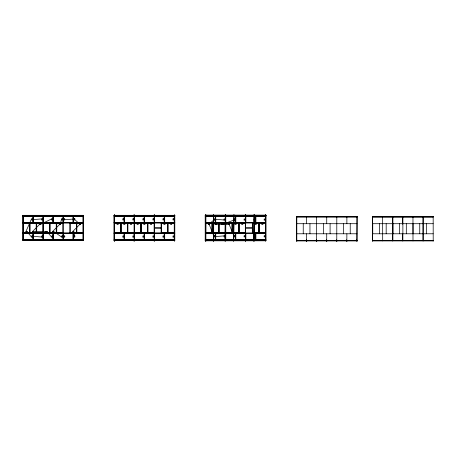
<?xml version="1.0" encoding="UTF-8"?>
<svg xmlns="http://www.w3.org/2000/svg" width="456" height="456" viewBox="0 0 456 456"><rect width="100%" height="100%" fill="white"/><g stroke="black" fill="none" stroke-linecap="round" stroke-linejoin="round"><path stroke-width="0.68" d="M60.215 224.608L61.566 218.943M39.393 224.608L32.684 231.363M72.88 231.363L79.606 224.608M213.853 220.06L208.398 224.608M221.872 224.608L233.928 220.06M114.445 215.067L114.188 215.317L114.695 214.81L114.695 216.235M134.138 215.067L134.167 215.283M154.407 215.067L154.658 215.317M174.42 215.067L174.671 215.317M205.645 215.067L205.388 215.317M225.338 215.067L225.589 215.317M245.607 215.067L245.858 215.317M253.969 215.067L253.713 215.317M265.62 215.067L265.871 215.317M154.63 215.283L154.151 214.81L154.151 222.46M22.8 215.779L83.602 215.779M114 215.779L174.802 215.779M22.8 215.808L83.602 215.808M114 215.808L174.802 215.808M22.8 215.996L83.602 215.996M114 216.03L174.802 216.03M205.2 216.076L266.002 216.076M23.068 216.281L32.838 216.281M33.106 216.281L42.875 216.281M43.143 216.281L52.913 216.281M53.187 216.281L62.951 216.281M63.458 216.281L73.228 216.281M73.496 216.281L83.266 216.281M114.268 216.281L124.038 216.281M124.306 216.281L134.075 216.281M134.343 216.281L144.113 216.281M144.387 216.281L154.151 216.281M154.424 216.281L164.194 216.281M164.462 216.281L174.232 216.281M296.81 216.298L296.81 241.19M306.341 216.298L306.848 216.554M316.413 216.298L316.92 216.554M326.485 216.298L326.992 216.554M336.551 216.298L337.058 216.554M346.623 216.298L347.13 216.554M356.695 216.298L357.202 216.52L356.98 241.19L356.695 239.765M433.166 216.298L433.2 241.19M205.468 216.537L215.238 216.537M215.506 216.537L225.275 216.537M225.543 216.537L235.313 216.537M235.587 216.537L245.351 216.537M245.624 216.537L255.394 216.537M255.662 216.537L265.432 216.537M372.398 216.52L372.655 216.298L372.655 241.19L372.398 216.52L433.2 216.583M357.202 216.554L296.4 216.554L296.4 240.933L357.202 240.933M296.4 216.839L357.202 216.839M296.525 216.993L356.945 216.993M433.166 216.993L372.592 216.993L372.592 223.708L433.166 223.708M23.068 222.46L83.266 222.46M114.268 222.46L174.466 222.46M205.468 222.71L265.666 222.71M22.8 222.967L83.602 222.967M114 222.933L174.802 222.967M205.451 222.967L265.683 222.967M23.336 223.218L29.515 223.218M30.022 223.218L36.195 223.218M36.463 223.218L42.875 223.218M43.383 223.218L49.556 223.218M50.063 223.218L56.242 223.218M56.51 223.218L62.922 223.218M70.173 223.218L76.346 223.218M76.619 223.218L83.032 223.218M114.302 223.218L120.715 223.218M120.982 223.218L127.395 223.218M127.663 223.218L134.075 223.218M134.343 223.218L140.756 223.218M141.029 223.218L147.442 223.218M147.71 223.218L154.122 223.218M161.133 223.218L167.546 223.218M167.819 223.218L174.232 223.218M205.502 223.218L211.915 223.218M212.182 223.218L218.595 223.218M218.863 223.218L225.275 223.218M225.543 223.218L231.956 223.218M232.229 223.218L238.642 223.218M238.91 223.218L245.322 223.218M252.333 223.218L258.746 223.218M259.019 223.218L265.432 223.218M296.525 223.708L356.945 223.708M40.122 224.608L51.528 218.943M59.502 224.608L52.725 231.363M80.37 224.608L74.887 219.706M209.253 224.608L213.853 236.008M215.084 224.608L228.553 224.608M229.208 224.608L233.928 235.917M154.299 227.857L161.367 227.892M245.499 227.892L252.567 227.857M154.299 228.08L161.367 228.108M245.499 228.08L252.567 228.08M25.998 231.363L31.453 219.04M26.853 231.363L31.453 237.012M33.442 231.363L46.136 231.363M46.808 231.363L51.528 236.995M53.489 231.363L61.566 236.995M73.598 231.363L74.887 236.174M23.102 232.748L29.515 232.748M29.782 232.748L36.195 232.748M36.702 232.748L42.875 232.748M43.143 232.748L49.556 232.748M49.829 232.748L56.242 232.748M56.749 232.748L62.922 232.748M69.933 232.748L76.346 232.748M76.853 232.748L83.032 232.748M114.536 232.748L120.715 232.748M121.222 232.748L127.395 232.748M127.902 232.748L134.075 232.748M134.583 232.748L140.756 232.748M141.263 232.748L147.442 232.748M147.949 232.748L154.122 232.748M161.373 232.748L167.546 232.748M168.053 232.748L174.232 232.748M205.736 232.748L211.915 232.748M212.422 232.748L218.595 232.748M219.102 232.748L225.275 232.748M225.783 232.748L231.956 232.748M232.463 232.748L238.642 232.748M239.149 232.748L245.322 232.748M252.573 232.748L258.746 232.748M259.253 232.748L265.432 232.748M22.8 233.005L83.602 233.033M114 233.005L174.802 233.033M205.451 233.005L265.683 233.005M22.8 233.255L83.602 233.227M114 233.227L174.802 233.255M205.468 233.255L215.238 233.255M215.506 233.255L225.275 233.255M225.543 233.255L235.313 233.255M235.587 233.255L245.351 233.255M245.624 233.255L255.394 233.255M255.662 233.255L265.432 233.255M83.283 239.936L83.283 233.255L23.068 233.272L23.051 239.936M23.068 233.512L32.838 233.512M33.106 233.512L42.875 233.512M43.143 233.512L52.913 233.512M53.187 233.512L62.951 233.512M63.458 233.512L73.228 233.512M73.496 233.512L83.266 233.512M114.268 233.512L124.038 233.512M124.306 233.512L134.075 233.512M134.343 233.512L144.113 233.512M144.387 233.512L154.151 233.512M154.424 233.512L164.194 233.512M164.462 233.512L174.232 233.512M296.525 233.78L356.945 233.78M433.166 233.78L372.592 233.78L372.592 240.494L433.166 240.494M205.468 239.434L265.666 239.434M23.068 239.685L83.266 239.685M114.268 239.685L174.466 239.685M205.2 239.89L266.002 239.89M22.8 239.936L83.602 239.97M114 239.97L174.802 239.97M22.8 240.192L83.602 240.158M114 240.158L174.802 240.158M296.525 240.494L356.945 240.494M205.2 240.648L266.002 240.648M296.4 240.648L357.202 240.648M154.63 240.682L154.151 241.156L154.151 232.611M245.83 240.682L245.351 241.156L245.351 214.81L245.636 215.283M174.42 240.905L174.671 240.648M205.645 240.905L205.388 240.648L205.895 241.156L205.895 214.81L205.61 215.283M245.607 240.905L245.858 240.648M372.398 240.933L433.2 240.905M306.848 240.967L306.341 241.19L306.341 239.765M316.92 240.967L316.413 241.19L316.413 239.765M326.992 240.967L326.485 241.19L326.485 239.765M337.058 240.967L336.551 241.19L336.551 239.765M347.13 240.967L346.623 241.19L346.623 239.765M114.188 240.933L114.41 240.682L114.695 241.156L114.695 239.731M41.49 237.012L31.453 236.174M426.457 223.708L426.457 233.78M419.742 223.708L419.742 233.78M413.028 223.708L413.028 233.78M412.965 216.583L412.999 240.905M406.313 223.708L406.313 233.78M402.893 216.583L402.865 240.905M402.642 216.583L402.642 224.227M402.642 233.956L402.642 240.905M399.604 223.708L399.604 233.78M392.89 223.708L392.89 233.78M392.793 216.583L392.793 240.905M392.764 216.583L392.764 240.905M386.175 223.708L386.175 233.78M382.658 216.583L382.692 240.905M379.46 223.708L379.46 233.78M372.746 223.708L372.746 233.78M356.917 216.298L356.917 241.19M350.231 223.708L350.231 233.78M346.879 216.993L346.879 223.708M346.879 233.78L346.845 241.19M343.522 223.708L343.522 233.78M336.807 216.993L336.773 241.19M330.093 223.708L330.093 233.78M326.735 216.993L326.735 223.708M326.735 233.78L326.707 241.19M323.378 223.708L323.378 233.78M316.669 216.993L316.635 241.19M309.955 223.708L309.955 233.78M306.597 216.993L306.597 223.708M306.597 233.78L306.563 241.19M303.24 223.708L303.24 233.78M296.748 239.765L296.748 241.19M265.432 216.298L265.432 222.71M265.432 222.978L265.432 239.434M259.253 223.218L259.253 232.987M259.002 222.967L259.002 233.005M258.746 222.978L258.746 232.987M255.896 216.537L255.896 222.71M255.896 233.255L255.896 239.434M255.645 216.281L255.645 222.967M255.645 233.005L255.645 239.685M255.394 216.298L255.394 222.71M255.394 233.022L255.394 239.434M253.998 214.81L253.998 241.156M252.573 223.218L252.573 232.987M252.322 222.967L252.322 233.005M245.858 216.537L245.858 222.71M245.858 233.255L245.858 239.434M245.607 214.81L245.607 241.156M245.322 222.978L245.322 232.987M239.149 223.218L239.149 232.987M238.893 222.967L238.893 233.005L238.876 222.978M238.642 222.978L238.642 232.987M235.82 216.537L235.82 222.71M235.82 233.255L235.82 239.434M235.313 216.298L235.313 222.71M235.313 233.022L235.313 239.434M232.463 223.218L232.463 232.987M232.212 222.967L232.212 233.005M231.956 222.978L231.956 232.987M225.783 216.537L225.783 222.71M225.783 223.218L225.783 232.987M225.783 233.255L225.783 239.434M225.532 216.281L225.532 239.685M225.304 214.81L225.304 241.156M223.89 219.957L213.853 219.199M223.89 235.917L213.853 236.681M219.102 223.218L219.102 232.987M218.846 222.967L218.846 233.005M218.834 222.978L218.834 232.987M218.595 222.978L218.595 232.987M215.745 216.537L215.745 222.71M215.745 233.255L215.745 239.434M215.494 216.281L215.494 222.967M215.494 233.005L215.494 239.685M215.238 216.298L215.238 222.71M215.238 233.022L215.238 239.434M213.431 214.81L213.431 241.156M213.402 215.283L213.687 214.81L213.687 241.156L213.402 240.682L213.18 240.933M212.422 223.218L212.422 232.987M212.165 222.967L212.165 233.005M211.915 222.978L211.915 232.987M205.736 223.218L205.736 232.987M205.673 214.81L205.645 241.156M174.483 216.03L174.483 222.71M174.483 222.967L174.483 233.005M174.483 239.936L174.483 233.255L114.268 233.272L114.251 239.936M174.232 216.047L174.232 222.46M174.232 222.978L174.232 232.987M174.232 233.272L174.232 239.685M174.169 216.235L174.454 214.81L174.454 241.156L174.169 239.731M174.169 232.611L174.169 234.036M168.053 223.218L168.053 232.987M167.802 222.967L167.802 233.005M167.546 222.978L167.546 232.987M164.696 216.281L164.696 222.46M164.696 233.512L164.696 239.685M164.445 216.03L164.445 222.71M164.445 233.255L164.445 239.936M164.194 216.047L164.194 222.46M164.194 233.272L164.194 239.685M161.373 223.218L161.373 232.987M161.122 222.967L161.122 233.005M154.658 216.281L154.658 222.46M154.658 233.512L154.658 239.685M154.407 214.81L154.407 241.156M154.122 222.978L154.122 232.987M147.949 223.218L147.949 232.987M147.693 222.967L147.693 233.005L147.676 222.978M147.442 222.978L147.442 232.987M144.62 216.281L144.62 222.46M144.62 233.512L144.62 239.685M144.37 239.936L144.37 233.255L144.352 239.924M144.113 216.047L144.113 222.46M144.113 233.272L144.113 239.685M141.263 223.218L141.263 232.987M141.012 222.967L141.012 233.005M140.756 222.978L140.756 232.987M134.583 216.281L134.583 222.46M134.583 223.218L134.583 232.987M134.583 233.512L134.583 239.685M134.332 216.03L134.332 222.71M134.332 222.967L134.332 233.005M134.332 233.255L134.332 239.936M134.138 216.235L134.138 214.81L133.882 216.235M134.138 232.611L134.138 234.036M134.138 239.731L134.167 241.156L133.882 239.731M134.104 214.81L134.075 222.46M134.075 222.978L134.075 232.987M134.075 233.272L134.104 241.156M133.882 232.611L133.882 234.036M127.902 223.218L127.902 232.987M127.646 222.967L127.646 233.005M127.634 222.978L127.634 232.987M127.395 222.978L127.395 232.987M124.545 216.281L124.545 222.46M124.545 233.512L124.545 239.685M124.294 216.03L124.294 222.71M124.294 233.255L124.294 239.936M124.038 216.047L124.038 222.46M124.038 233.272L124.038 239.685M121.222 223.218L121.222 232.987M120.965 222.967L120.965 233.005M120.715 222.978L120.715 232.987M114.695 232.611L114.695 234.036M114.536 223.218L114.536 232.987M114.473 214.81L114.445 241.156M114.251 216.03L114.251 222.71M114.285 222.967L114.285 233.005M83.283 222.967L83.283 233.005L83.266 222.978M83.266 233.272L83.266 239.924M83.032 216.281L83.032 222.46M83.032 222.978L83.032 232.987M83.032 233.512L83.032 239.685M76.853 223.218L76.853 232.987M76.602 222.967L76.602 233.005M76.346 222.978L76.346 232.987M74.887 218.943L64.849 219.706M73.496 216.047L73.496 222.46M73.496 233.272L73.496 239.685M73.245 216.03L73.245 222.71M73.245 233.255L73.245 239.936M72.994 216.281L72.994 222.46M72.994 233.512L72.994 239.685M70.173 222.978L70.173 232.748M69.922 222.967L69.922 233.005M64.849 236.174L61.566 236.174M63.458 216.047L63.458 222.46M63.458 233.272L63.458 239.685M63.207 216.03L63.207 222.71M63.173 222.967L63.173 233.005M63.207 233.255L63.207 239.936M62.951 216.047L62.951 222.46M62.951 233.272L62.951 239.685M62.922 222.978L62.922 232.987M56.749 223.218L56.749 232.987M56.493 222.967L56.493 233.005L56.476 222.978M56.242 222.978L56.242 232.987M53.42 216.281L53.42 222.46M53.42 233.512L53.42 239.685M53.17 239.936L53.17 233.255L53.152 239.924M52.913 216.047L52.913 222.46M52.913 233.272L52.913 239.685M50.063 222.978L50.063 232.748M49.812 222.967L49.812 233.005M49.556 222.978L49.556 232.987M43.383 216.281L43.383 222.46M43.383 222.978L43.383 232.748M43.383 233.512L43.383 239.685M43.132 216.03L43.132 222.71M43.132 222.967L43.132 233.005M43.132 233.255L43.132 239.936M42.875 216.047L42.875 222.46M42.875 222.978L42.875 232.987M42.875 233.272L42.875 239.685M41.49 218.943L31.453 219.706M36.702 223.218L36.702 232.987M36.446 222.967L36.446 233.005M36.434 222.978L36.434 232.987M36.195 222.978L36.195 232.987M33.345 216.281L33.345 222.46M33.345 233.512L33.345 239.685M33.094 216.03L33.094 222.71M33.094 233.255L33.094 239.936M32.838 216.047L32.838 222.46M32.838 233.272L32.838 239.685M30.022 222.978L30.022 232.748M29.765 222.967L29.765 233.005M29.515 222.978L29.515 232.987M23.336 222.978L23.336 232.748M23.307 216.281L23.307 222.46M23.307 233.512L23.307 239.685M23.051 216.03L23.051 222.71M23.085 222.967L23.085 233.005M225.367 214.81L225.082 241.156L225.338 214.81M233.951 214.81L233.666 241.156L233.951 214.81M254.22 214.81L253.935 241.156L254.22 214.81M265.654 214.81L265.369 241.156L265.62 214.81M266.002 215.175L205.2 215.175L205.2 240.808L266.002 240.791L266.002 215.158M266.002 215.3L205.2 215.3L266.002 215.317M83.602 215.317L22.8 215.317L22.8 240.648L83.602 240.648L83.602 215.317M174.802 215.317L114 215.317L114 240.648L174.802 240.648L174.802 215.317M265.683 216.281L205.451 216.281L205.451 239.685L265.683 239.685L265.683 216.281M433.2 216.805L372.398 216.805L433.2 216.839M32.336 218.8L31.578 218.8L31.578 219.94L32.336 219.94L32.336 218.8M42.374 218.8L41.616 218.8L41.616 219.94L42.374 219.94L42.374 218.8M52.411 218.8L51.653 218.8L51.653 219.94L52.411 219.94L52.411 218.8M62.455 218.8L61.691 218.8L61.691 219.94L62.455 219.94L62.455 218.8M64.723 218.8L63.96 218.8L63.96 219.94L64.723 219.94L64.723 218.8M74.761 218.8L73.997 218.8L73.997 219.94L74.761 219.94L74.761 218.8M123.536 218.8L122.778 218.8L122.778 219.94L123.536 219.94L123.536 218.8M133.574 218.8L132.816 218.8L132.816 219.94L133.574 219.94L133.574 218.8M143.611 218.8L142.853 218.8L142.853 219.94L143.611 219.94L143.611 218.8M153.655 218.8L152.891 218.8L152.891 219.94L153.655 219.94L153.655 218.8M163.693 218.8L162.929 218.8L162.929 219.94L163.693 219.94L163.693 218.8M173.73 218.8L172.966 218.8L172.966 219.94L173.73 219.94L173.73 218.8M214.736 219.057L213.978 219.057L213.978 220.197L214.736 220.197L214.736 219.057M224.774 219.057L224.016 219.057L224.016 220.197L224.774 220.197L224.774 219.057M234.811 219.057L234.053 219.057L234.053 220.197L234.811 220.197L234.811 219.057M244.855 219.057L244.091 219.057L244.091 220.197L244.855 220.197L244.855 219.057M254.893 219.057L254.129 219.057L254.129 220.197L254.893 220.197L254.893 219.057M264.93 219.057L264.166 219.057L264.166 220.197L264.93 220.197L264.93 219.057M83.602 222.71L22.8 222.71L83.602 222.745M174.802 222.71L114 222.71L174.802 222.745M40.362 223.719L39.222 223.719L39.222 224.477L40.362 224.477L40.362 223.719M60.403 223.719L59.263 223.719L59.263 224.477L60.403 224.477L60.403 223.719M80.512 223.719L79.372 223.719L79.372 224.477L80.512 224.477L80.512 223.719M118.195 223.719L117.055 223.719L117.055 224.477L118.195 224.477L118.195 223.719M124.876 223.719L123.736 223.719L123.736 224.477L124.876 224.477L124.876 223.719M131.562 223.719L130.422 223.719L130.422 224.477L131.562 224.477L131.562 223.719M138.242 223.719L137.102 223.719L137.102 224.477L138.242 224.477L138.242 223.719M144.922 223.719L143.782 223.719L143.782 224.477L144.922 224.477L144.922 223.719M151.603 223.719L150.463 223.719L150.463 224.477L151.603 224.477L151.603 223.719M165.032 223.719L163.892 223.719L163.892 224.477L165.032 224.477L165.032 223.719M171.712 223.719L170.572 223.719L170.572 224.477L171.712 224.477L171.712 223.719M209.395 223.719L208.255 223.719L208.255 224.477L209.395 224.477L209.395 223.719M216.076 223.719L214.936 223.719L214.936 224.477L216.076 224.477L216.076 223.719M222.762 223.719L221.622 223.719L221.622 224.477L222.762 224.477L222.762 223.719M229.442 223.719L228.302 223.719L228.302 224.477L229.442 224.477L229.442 223.719M236.122 223.719L234.982 223.719L234.982 224.477L236.122 224.477L236.122 223.719M242.803 223.719L241.663 223.719L241.663 224.477L242.803 224.477L242.803 223.719M256.232 223.719L255.092 223.719L255.092 224.477L256.232 224.477L256.232 223.719M262.912 223.719L261.772 223.719L261.772 224.477L262.912 224.477L262.912 223.719M26.995 231.488L25.855 231.488L25.855 232.246L26.995 232.246L26.995 231.488M33.676 231.488L32.536 231.488L32.536 232.246L33.676 232.246L33.676 231.488M47.042 231.488L45.902 231.488L45.902 232.246L47.042 232.246L47.042 231.488M53.722 231.488L52.582 231.488L52.582 232.246L53.722 232.246L53.722 231.488M73.832 231.488L72.692 231.488L72.692 232.246L73.832 232.246L73.832 231.488M214.736 235.775L213.978 235.775L213.978 236.915L214.736 236.915L214.736 235.775M224.774 235.775L224.016 235.775L224.016 236.915L224.774 236.915L224.774 235.775M234.811 235.775L234.053 235.775L234.053 236.915L234.811 236.915L234.811 235.775M244.855 235.775L244.091 235.775L244.091 236.915L244.855 236.915L244.855 235.775M254.893 235.775L254.129 235.775L254.129 236.915L254.893 236.915L254.893 235.775M264.93 235.775L264.166 235.775L264.166 236.915L264.93 236.915L264.93 235.775M32.336 236.026L31.578 236.026L31.578 237.166L32.336 237.166L32.336 236.026M42.374 236.026L41.616 236.026L41.616 237.166L42.374 237.166L42.374 236.026M52.411 236.026L51.653 236.026L51.653 237.166L52.411 237.166L52.411 236.026M62.455 236.026L61.691 236.026L61.691 237.166L62.455 237.166L62.455 236.026M64.723 236.026L63.96 236.026L63.96 237.166L64.723 237.166L64.723 236.026M74.761 236.026L73.997 236.026L73.997 237.166L74.761 237.166L74.761 236.026M123.536 236.026L122.778 236.026L122.778 237.166L123.536 237.166L123.536 236.026M133.574 236.026L132.816 236.026L132.816 237.166L133.574 237.166L133.574 236.026M143.611 236.026L142.853 236.026L142.853 237.166L143.611 237.166L143.611 236.026M153.655 236.026L152.891 236.026L152.891 237.166L153.655 237.166L153.655 236.026M163.693 236.026L162.929 236.026L162.929 237.166L163.693 237.166L163.693 236.026M173.73 236.026L172.966 236.026L172.966 237.166L173.73 237.166L173.73 236.026M433.2 240.648L372.398 240.648L433.2 240.682M423.1 240.905L423.1 216.583L423.065 240.905M235.57 222.967L235.57 216.281L235.552 222.95M235.57 239.685L235.57 233.005L235.552 239.668M144.37 222.71L144.37 216.03L144.352 222.693M83.283 222.71L83.283 216.03L83.266 222.693M53.17 222.71L53.17 216.03L53.152 222.693"/></g></svg>
